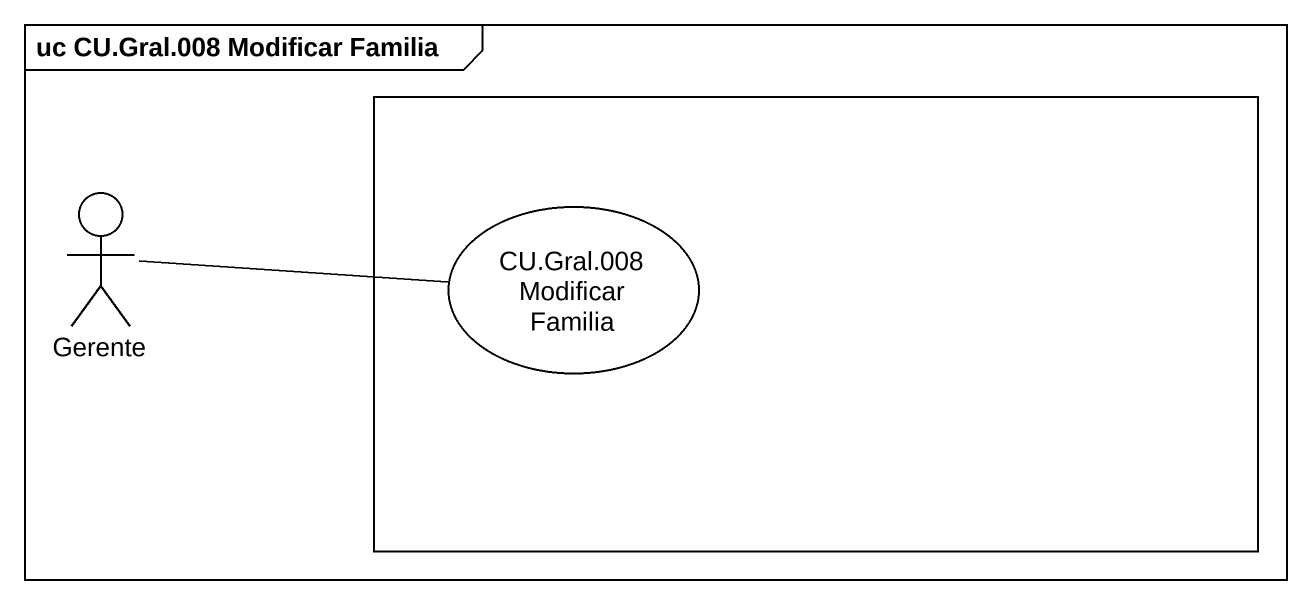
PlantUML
@startuml
mainframe uc CU.Gral.008 Modificar Familia
rectangle " " as rectangle1 {
  usecase "CU.Gral.008 Modificar Familia" as CU_Gral_008_Modificar
}
actor Gerente
Gerente -right- CU_Gral_008_Modificar
@enduml
